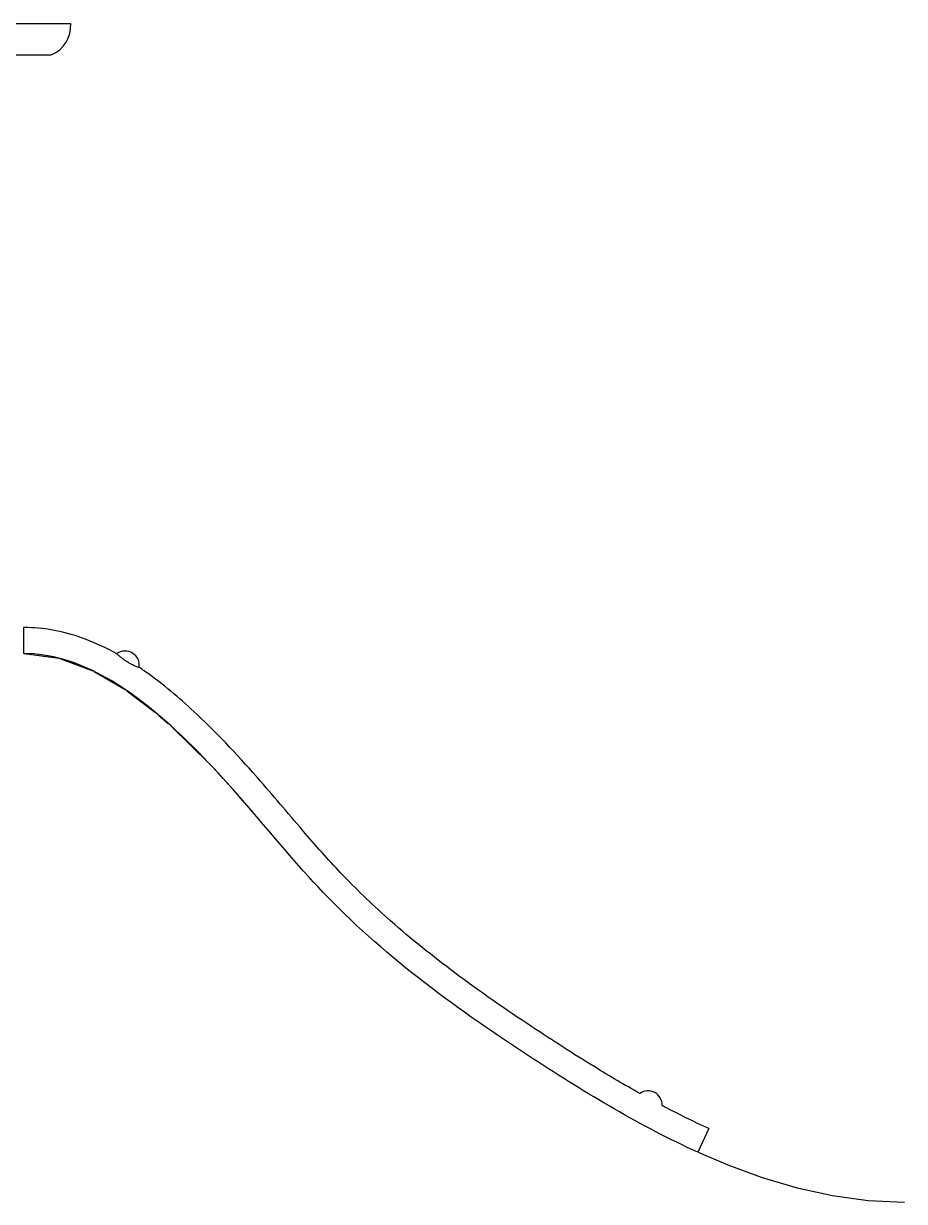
# Model space of a CAD drawing. Header units: millimetres. Extents: x 0 to 13338, y 0 to 11580.
# Drawn here: x 7727.4 to 7895.9, y 4610.2 to 4835.7 of the extents above; entities that cross this region are included whole.
import ezdxf

# ---------------------------------------------------------------- set-up
doc = ezdxf.new("R2010")
doc.units = ezdxf.units.MM
doc.layers.add('dwgmodels.com', color=250, linetype='Continuous')

# ---------------------------------------------------------------- blocks, each defined once
blk = doc.blocks.new('Public Light 9_side_dwgmodels.com')
at = {"color": 0}
for p, q in [((-589.01, 4124.92), (-441.01, 4124.92)), ((-589.01, 4124.92), (-441.01, 4124.92)), ((-585.3, 4118.92), (-444.71, 4118.92)), ((-585.3, 4118.92), (-444.71, 4118.92)), ((-450.01, 4009.32), (-450.01, 4004.32)), ((-450.01, 4009.32), (-450.01, 4004.32)), ((-449.9, 4004.32), (-443.29, 4003.45)), ((-443.05, 4003.39), (-436.76, 4001.03)), ((-436.49, 4000.9), (-430.59, 3997.45)), ((-430.26, 3997.22), (-424.8, 3993.07)), ((-424.11, 3992.49), (-422.33, 3990.94)), ((-421.63, 3990.31), (-414.4, 3983.18)), ((-413.82, 3982.57), (-409.94, 3978.29)), ((-408.62, 3976.79), (-406.13, 3973.91)), ((-318.95, 3913.42), (-321.01, 3908.86)), ((-318.95, 3913.42), (-321.01, 3908.86)), ((-320.99, 3908.89), (-315.3, 3906.44)), ((-315.3, 3906.44), (-308.71, 3904.03)), ((-308.71, 3904.03), (-302.04, 3902.06)), ((-302.04, 3902.06), (-295.28, 3900.58)), ((-295.28, 3900.58), (-288.43, 3899.65)), ((-288.43, 3899.65), (-281.51, 3899.33))]:
    blk.add_line(p, q, dxfattribs=at)
for centre, radius, start, end in [((-447.06, 4124.52), 6.07, 292.8023, 3.8326), ((-430.57, 4002.11), 2.7, 350.6683, 126.338), ((-330.57, 3917.92), 2.7, 357.6609, 125.1915)]:
    blk.add_arc(centre, radius, start, end, dxfattribs=at)
for points, knots in [([(-432.17, 4004.28), (-434.05, 4005.32), (-436, 4006.25), (-439.9, 4007.72), (-441.84, 4008.3), (-445.58, 4009.05), (-447.39, 4009.26), (-449.46, 4009.31), (-449.74, 4009.32), (-450.01, 4009.32)], [0, 0, 0, 0, 6.452684, 6.452684, 12.491013, 12.491013, 17.903674, 17.903674, 18.720094, 18.720094, 18.720094, 18.720094]), ([(-321.01, 3908.86), (-331.88, 3913.78), (-357.34, 3929.16), (-392.43, 3954.64), (-416.3, 3988.57), (-439.54, 4004.32), (-450.01, 4004.32)], [40.934473, 40.934473, 40.934473, 40.934473, 76.060047, 126.130199, 170.575365, 201.993771, 201.993771, 201.993771, 201.993771]), ([(-321.01, 3908.86), (-331.88, 3913.78), (-357.34, 3929.16), (-392.43, 3954.64), (-416.3, 3988.57), (-439.54, 4004.32), (-450.01, 4004.32)], [40.934473, 40.934473, 40.934473, 40.934473, 76.060047, 126.130199, 170.575365, 201.993771, 201.993771, 201.993771, 201.993771]), ([(-432.17, 4004.28), (-432.17, 4004.28), (-432.15, 4004.26), (-432.06, 4004.18), (-431.99, 4004.12), (-431.79, 4003.95), (-431.65, 4003.83), (-431.34, 4003.57), (-431.17, 4003.44), (-430.88, 4003.23), (-430.77, 4003.15), (-430.57, 4003.01), (-430.47, 4002.95), (-430.34, 4002.86), (-430.29, 4002.84), (-430.21, 4002.79), (-430.18, 4002.76), (-430.11, 4002.72), (-430.07, 4002.7), (-429.97, 4002.64), (-429.92, 4002.61), (-429.69, 4002.48), (-429.53, 4002.39), (-429.14, 4002.19), (-428.92, 4002.09), (-428.5, 4001.9), (-428.31, 4001.82), (-428.02, 4001.71), (-427.94, 4001.68), (-427.91, 4001.67), (-427.91, 4001.67), (-427.91, 4001.67)], [-16.07575, -16.07575, -16.07575, -16.07575, -15.399235, -15.399235, -14.679396, -14.679396, -13.823057, -13.823057, -13.078336, -13.078336, -12.645385, -12.645385, -12.312669, -12.312669, -12.153787, -12.153787, -12.032181, -12.032181, -11.900916, -11.900916, -11.694599, -11.694599, -11.122497, -11.122497, -10.268336, -10.268336, -9.274898, -9.274898, -8.22903, -8.22903, -8.039428, -8.039428, -8.039428, -8.039428]), ([(-432.17, 4004.28), (-432.17, 4004.28), (-432.15, 4004.26), (-432.06, 4004.18), (-431.99, 4004.12), (-431.79, 4003.95), (-431.65, 4003.83), (-431.34, 4003.57), (-431.17, 4003.44), (-430.88, 4003.23), (-430.77, 4003.15), (-430.57, 4003.01), (-430.47, 4002.95), (-430.34, 4002.86), (-430.29, 4002.84), (-430.21, 4002.79), (-430.18, 4002.76), (-430.11, 4002.72), (-430.07, 4002.7), (-429.97, 4002.64), (-429.92, 4002.61), (-429.69, 4002.48), (-429.53, 4002.39), (-429.14, 4002.19), (-428.92, 4002.09), (-428.5, 4001.9), (-428.31, 4001.82), (-428.02, 4001.71), (-427.94, 4001.68), (-427.91, 4001.67), (-427.91, 4001.67), (-427.91, 4001.67)], [-16.07575, -16.07575, -16.07575, -16.07575, -15.399235, -15.399235, -14.679396, -14.679396, -13.823057, -13.823057, -13.078336, -13.078336, -12.645385, -12.645385, -12.312669, -12.312669, -12.153787, -12.153787, -12.032181, -12.032181, -11.900916, -11.900916, -11.694599, -11.694599, -11.122497, -11.122497, -10.268336, -10.268336, -9.274898, -9.274898, -8.22903, -8.22903, -8.039428, -8.039428, -8.039428, -8.039428]), ([(-332.13, 3920.12), (-335.04, 3921.75), (-337.91, 3923.45), (-344.8, 3927.67), (-348.8, 3930.25), (-357.76, 3936.18), (-362.7, 3939.6), (-371.72, 3946.36), (-375.84, 3949.66), (-382.93, 3955.91), (-385.96, 3958.8), (-391.35, 3964.44), (-393.75, 3967.16), (-398.98, 3973.21), (-401.79, 3976.57), (-408.54, 3984.31), (-412.54, 3988.65), (-419.72, 3995.39), (-422.74, 3997.98), (-426.59, 4000.77), (-427.25, 4001.22), (-427.91, 4001.67)], [0, 0, 0, 0, 10.002165, 10.002165, 24.262482, 24.262482, 42.254439, 42.254439, 58.072392, 58.072392, 70.614922, 70.614922, 81.475249, 81.475249, 94.610136, 94.610136, 112.280597, 112.280597, 124.161389, 124.161389, 126.546669, 126.546669, 126.546669, 126.546669])]:
    blk.add_open_spline(points, degree=3, knots=knots, dxfattribs=at)
blk.add_open_spline([(-318.95, 3913.42), (-321.97, 3914.78), (-324.94, 3916.26), (-327.87, 3917.81)], degree=3, dxfattribs=at)

msp = doc.modelspace()

# ---------------------------------------------------------------- block references
at = {"layer": 'dwgmodels.com'}
msp.add_blockref('Public Light 9_side_dwgmodels.com', (8177.38, 710.8), dxfattribs=at)

doc.saveas('drawing.dxf')
